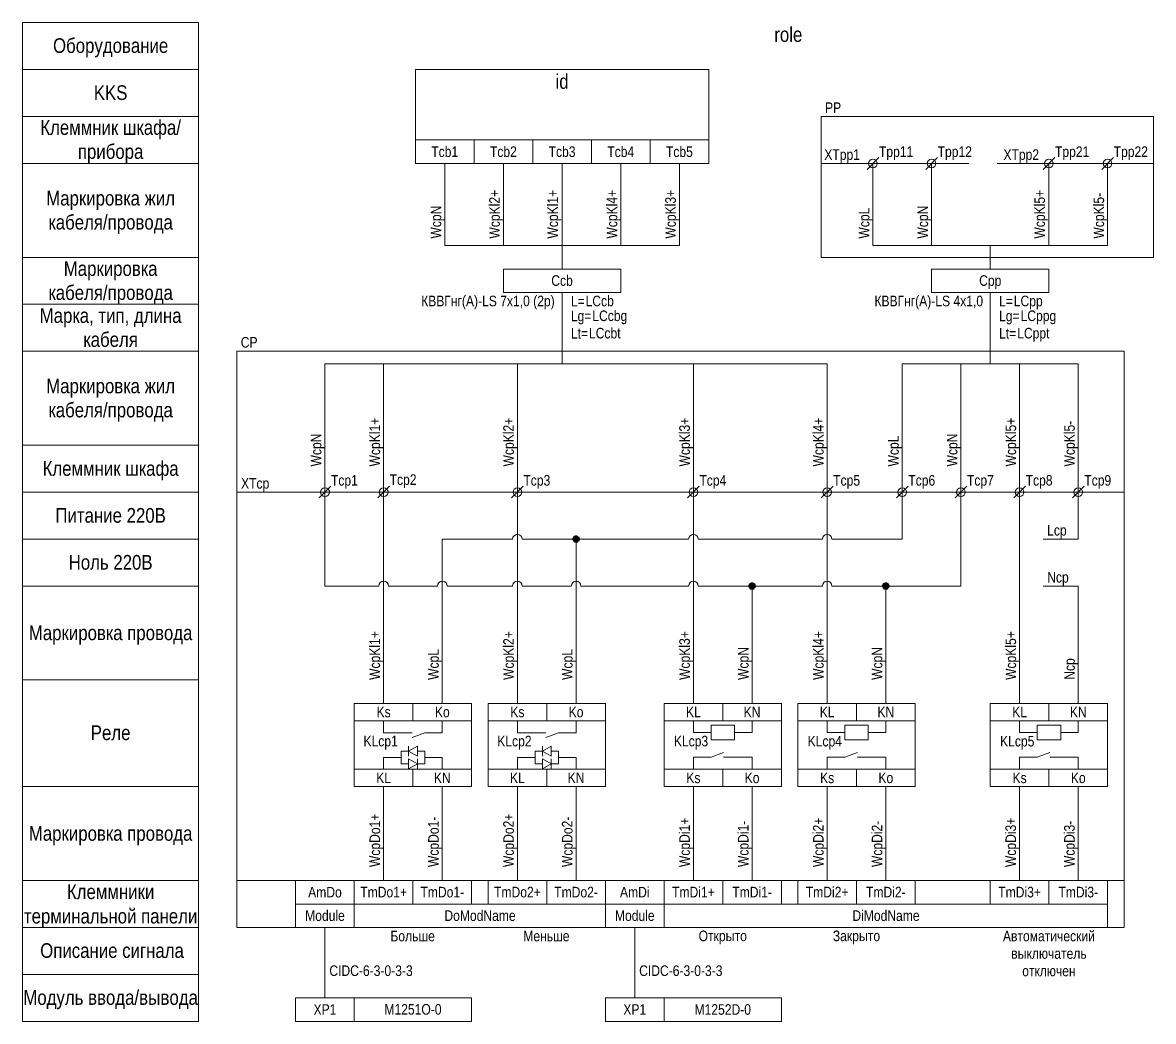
# Model space of a CAD drawing. Header units: millimetres. Extents: x 20 to 213, y -175 to -5.
import ezdxf

# ---------------------------------------------------------------- set-up
doc = ezdxf.new("R2010")
doc.units = ezdxf.units.MM
doc.header["$MEASUREMENT"] = 0
doc.linetypes.add('1_1', pattern=[2000, 1000, -1000])
doc.linetypes.add('4_2_1_2', pattern=[6702.777624, 3527.777672, -1763.888836, 0, -1411.111116])
for name, color, linetype in [('cp_names', 7, 'Continuous'), ('cp_params_di', 7, 'Continuous'), ('cp_params_do', 7, 'Continuous'), ('cp_static_di', 7, 'Continuous'), ('cp_static_do', 7, 'Continuous'), ('id_names', 7, 'Continuous'), ('id_params_di', 7, 'Continuous'), ('id_params_do', 7, 'Continuous'), ('id_static_di', 7, 'Continuous'), ('id_static_do', 7, 'Continuous')]:
    doc.layers.add(name, color=color, linetype=linetype)
doc.styles.add('СГЕНЕРИР_СТИЛЬ_1', font='')
doc.styles.get('СГЕНЕРИР_СТИЛЬ_1').set_extended_font_data('Arial Narrow')

msp = doc.modelspace()

# ---------------------------------------------------------------- hatches: boundary and pattern name
at = {"layer": 'cp_static_di', "linetype": 'Continuous', "lineweight": 0, "true_color": 0x000000}
for points in [[(143.93, -101), (143.96, -101.15), (144.04, -101.28), (144.17, -101.37), (144.33, -101.4), (144.48, -101.37), (144.61, -101.28), (144.69, -101.15), (144.73, -101), (144.69, -100.85), (144.61, -100.72), (144.48, -100.63), (144.33, -100.6), (144.17, -100.63), (144.04, -100.72), (143.96, -100.85)], [(166.72, -101), (166.76, -101.15), (166.84, -101.28), (166.97, -101.37), (167.12, -101.4), (167.28, -101.37), (167.41, -101.28), (167.49, -101.15), (167.52, -101), (167.49, -100.85), (167.41, -100.72), (167.28, -100.63), (167.12, -100.6), (166.97, -100.63), (166.84, -100.72), (166.76, -100.85)]]:
    msp.add_hatch(color=18, dxfattribs=at).paths.add_polyline_path(points)
at = {"layer": 'cp_static_do', "linetype": 'Continuous', "lineweight": 0, "true_color": 0x000000}
msp.add_hatch(color=18, dxfattribs=at).paths.add_polyline_path([(113.93, -93), (113.96, -93.15), (114.04, -93.28), (114.17, -93.37), (114.33, -93.4), (114.48, -93.37), (114.61, -93.28), (114.69, -93.15), (114.73, -93), (114.69, -92.85), (114.61, -92.72), (114.48, -92.63), (114.33, -92.6), (114.17, -92.63), (114.04, -92.72), (113.96, -92.85)])

# ---------------------------------------------------------------- linework, layer by layer
at = {"layer": 'cp_names', "color": 7, "linetype": 'Continuous', "lineweight": 15, "ltscale": 100}
for points in [[(20, -77), (50, -77), (50, -61), (20, -61)], [(20, -85), (50, -85), (50, -77), (20, -77)], [(20, -93), (50, -93), (50, -85), (20, -85)], [(20, -101), (50, -101), (50, -93), (20, -93)], [(20, -117), (50, -117), (50, -101), (20, -101)], [(20, -135.18), (50, -135.18), (50, -117), (20, -117)], [(20, -151.18), (50, -151.18), (50, -135.18), (20, -135.18)], [(20, -159.18), (50, -159.18), (50, -151.18), (20, -151.18)], [(20, -167.18), (50, -167.18), (50, -159.18), (20, -159.18)], [(20, -175.18), (50, -175.18), (50, -167.18), (20, -167.18)]]:
    msp.add_lwpolyline(points, close=True, dxfattribs=at)
at = {"layer": 'cp_static_di', "color": 7, "linetype": '1_1', "lineweight": 15, "ltscale": 100}
for p, q in [((207.72, -61), (56.53, -61)), ((56.53, -61), (56.53, -159.18))]:
    msp.add_line(p, q, dxfattribs=at)
at = {"layer": 'cp_static_di', "color": 7, "linetype": 'Continuous', "lineweight": 15, "ltscale": 100}
for p, q in [((71.53, -63.14), (157.12, -63.14)), ((71.53, -63.14), (71.53, -85)), ((81.53, -63.14), (81.53, -85)), ((104.33, -63.14), (104.33, -85)), ((134.33, -63.14), (134.33, -85)), ((157.12, -63.14), (157.12, -85)), ((169.92, -63.14), (169.92, -85)), ((169.92, -63.14), (199.92, -63.14)), ((179.92, -63.14), (179.92, -85)), ((189.92, -63.14), (189.92, -85)), ((199.92, -63.14), (199.92, -85)), ((70.53, -86), (72.53, -84)), ((80.53, -86), (82.53, -84)), ((103.33, -86), (105.33, -84)), ((133.33, -86), (135.33, -84)), ((156.12, -86), (158.12, -84)), ((168.92, -86), (170.92, -84)), ((178.92, -86), (180.92, -84)), ((188.92, -86), (190.92, -84)), ((71.53, -85), (71.53, -101)), ((134.33, -85), (134.33, -121)), ((157.12, -85), (157.12, -121)), ((169.92, -85), (169.92, -93)), ((179.92, -85), (179.92, -101)), ((189.92, -85), (189.92, -121)), ((199.92, -85), (199.92, -93)), ((193.95, -93), (199.92, -93)), ((80.71, -101), (71.53, -101)), ((90.71, -101), (82.34, -101)), ((103.51, -101), (92.34, -101)), ((113.51, -101), (105.14, -101)), ((133.51, -101), (115.14, -101)), ((156.31, -101), (135.14, -101)), ((144.33, -121), (144.33, -101.4)), ((179.92, -101), (157.94, -101)), ((167.12, -121), (167.12, -101.4)), ((193.95, -101), (199.92, -101)), ((199.92, -121), (199.92, -101)), ((134.33, -135.18), (134.33, -151.18)), ((144.33, -135.18), (144.33, -151.18)), ((157.12, -135.18), (157.12, -151.18)), ((167.12, -135.18), (167.12, -151.18)), ((189.92, -135.18), (189.92, -151.18)), ((199.92, -135.18), (199.92, -151.18)), ((119.33, -151.18), (207.72, -151.18)), ((119.33, -159.18), (207.72, -159.18))]:
    msp.add_line(p, q, dxfattribs=at)
at = {"layer": 'cp_static_di', "color": 7, "linetype": '4_2_1_2', "lineweight": 15, "ltscale": 100}
msp.add_line((56.53, -85), (207.72, -85), dxfattribs=at)
at = {"layer": 'cp_static_di', "color": 7, "linetype": 'Continuous', "lineweight": 15, "ltscale": 100}
for points in [[(129.33, -135.18), (149.33, -135.18), (149.33, -121), (129.33, -121)], [(129.33, -123.96), (139.33, -123.96), (139.33, -121), (129.33, -121)], [(139.33, -123.96), (149.33, -123.96), (149.33, -121), (139.33, -121)], [(152.12, -135.18), (172.12, -135.18), (172.12, -121), (152.12, -121)], [(152.12, -123.96), (162.12, -123.96), (162.12, -121), (152.12, -121)], [(162.12, -123.96), (172.12, -123.96), (172.12, -121), (162.12, -121)], [(184.92, -135.18), (204.92, -135.18), (204.92, -121), (184.92, -121)], [(184.92, -123.96), (194.92, -123.96), (194.92, -121), (184.92, -121)], [(194.92, -123.96), (204.92, -123.96), (204.92, -121), (194.92, -121)], [(141.33, -124.72), (141.33, -127.21), (137.33, -127.21), (137.33, -124.72)], [(164.13, -124.72), (164.13, -127.21), (160.13, -127.21), (160.13, -124.72)], [(196.93, -124.72), (196.93, -127.21), (192.93, -127.21), (192.93, -124.72)], [(129.33, -135.18), (139.33, -135.18), (139.33, -132.21), (129.33, -132.21)], [(139.33, -135.18), (149.33, -135.18), (149.33, -132.21), (139.33, -132.21)], [(152.12, -135.18), (162.12, -135.18), (162.12, -132.21), (152.12, -132.21)], [(162.12, -135.18), (172.12, -135.18), (172.12, -132.21), (162.12, -132.21)], [(184.92, -135.18), (194.92, -135.18), (194.92, -132.21), (184.92, -132.21)], [(194.92, -135.18), (204.92, -135.18), (204.92, -132.21), (194.92, -132.21)], [(129.33, -151.18), (139.33, -151.18), (139.33, -155.18), (129.33, -155.18)], [(139.33, -151.18), (149.33, -151.18), (149.33, -155.18), (139.33, -155.18)], [(152.12, -151.18), (162.12, -151.18), (162.12, -155.18), (152.12, -155.18)], [(162.12, -151.18), (172.12, -151.18), (172.12, -155.18), (162.12, -155.18)], [(184.92, -151.18), (194.92, -151.18), (194.92, -155.18), (184.92, -155.18)], [(194.92, -151.18), (204.92, -151.18), (204.92, -155.18), (194.92, -155.18)], [(129.33, -155.18), (204.92, -155.18), (204.92, -159.18), (129.33, -159.18)]]:
    msp.add_lwpolyline(points, close=True, dxfattribs=at)
for points in [[(134.33, -123.96), (134.33, -125.96), (137.33, -125.96)], [(144.33, -123.96), (144.33, -125.96), (141.33, -125.96)], [(157.13, -123.96), (157.13, -125.96), (160.13, -125.96)], [(167.12, -123.96), (167.12, -125.96), (164.13, -125.96)], [(189.93, -123.96), (189.93, -125.96), (192.93, -125.96)], [(199.92, -123.96), (199.92, -125.96), (196.93, -125.96)], [(134.33, -132.21), (134.33, -130.18), (137.33, -130.18)], [(137.33, -130.18), (139.47, -129.35)], [(141.33, -130.18), (139.47, -130.18)], [(144.33, -132.21), (144.33, -130.18), (141.33, -130.18)], [(157.13, -132.21), (157.13, -130.18), (160.13, -130.18)], [(160.13, -130.18), (162.27, -129.35)], [(164.13, -130.18), (162.27, -130.18)], [(167.12, -132.21), (167.12, -130.18), (164.13, -130.18)], [(189.93, -132.21), (189.93, -130.18), (192.93, -130.18)], [(192.93, -130.18), (195.06, -129.35)], [(196.93, -130.18), (195.07, -130.18)], [(199.92, -132.21), (199.92, -130.18), (196.93, -130.18)]]:
    msp.add_lwpolyline(points, dxfattribs=at)
for centre in [(71.53, -85), (81.53, -85), (104.33, -85), (134.33, -85), (157.12, -85), (169.92, -85), (179.92, -85), (189.92, -85)]:
    msp.add_circle(centre, 0.75, dxfattribs=at)
at = {"layer": 'cp_static_di', "color": 7, "linetype": 'Continuous', "lineweight": 70, "ltscale": 100}
for centre in [(144.33, -101), (167.12, -101)]:
    msp.add_circle(centre, 0.4, dxfattribs=at)
at = {"layer": 'cp_static_di', "color": 7, "linetype": 'Continuous', "lineweight": 15, "ltscale": 100}
for centre in [(81.53, -101), (91.53, -101), (104.33, -101), (114.33, -101), (134.33, -101), (157.12, -101)]:
    msp.add_arc(centre, 0.815, 0, 180, dxfattribs=at)
at = {"layer": 'cp_static_do', "color": 7, "linetype": '1_1', "lineweight": 15, "ltscale": 100}
msp.add_line((207.72, -61), (207.72, -159.18), dxfattribs=at)
at = {"layer": 'cp_static_do', "color": 7, "linetype": 'Continuous', "lineweight": 15, "ltscale": 100}
for p, q in [((198.92, -86), (200.92, -84)), ((81.53, -85), (81.53, -121)), ((104.33, -85), (104.33, -121)), ((91.53, -121), (91.53, -93)), ((103.51, -93), (91.53, -93)), ((133.51, -93), (105.14, -93)), ((114.33, -93.4), (114.33, -121)), ((156.31, -93), (135.14, -93)), ((169.92, -93), (157.94, -93)), ((85.78, -130), (85.78, -128.31)), ((108.58, -130), (108.58, -128.31)), ((87.28, -130.43), (87.28, -132.12)), ((110.08, -130.43), (110.08, -132.12)), ((81.53, -135.18), (81.53, -151.18)), ((91.53, -135.18), (91.53, -151.18)), ((104.33, -135.18), (104.33, -151.18)), ((114.33, -135.18), (114.33, -151.18)), ((56.53, -151.18), (119.33, -151.18)), ((66.53, -159.18), (66.53, -151.18)), ((56.53, -159.18), (119.33, -159.18)), ((71.53, -159.18), (71.53, -171.18)), ((124.33, -159.18), (124.33, -171.18))]:
    msp.add_line(p, q, dxfattribs=at)
for points in [[(76.53, -135.18), (96.53, -135.18), (96.53, -121), (76.53, -121)], [(76.53, -123.96), (86.53, -123.96), (86.53, -121), (76.53, -121)], [(86.53, -123.96), (96.53, -123.96), (96.53, -121), (86.53, -121)], [(99.33, -135.18), (119.33, -135.18), (119.33, -121), (99.33, -121)], [(99.33, -123.96), (109.33, -123.96), (109.33, -121), (99.33, -121)], [(109.33, -123.96), (119.33, -123.96), (119.33, -121), (109.33, -121)], [(87.28, -128.31), (85.78, -129.15), (87.28, -130)], [(110.08, -128.31), (108.58, -129.15), (110.08, -130)], [(85.78, -132.12), (87.28, -131.28), (85.78, -130.43)], [(108.58, -132.12), (110.08, -131.28), (108.58, -130.43)], [(76.53, -135.18), (86.53, -135.18), (86.53, -132.21), (76.53, -132.21)], [(86.53, -135.18), (96.53, -135.18), (96.53, -132.21), (86.53, -132.21)], [(99.33, -135.18), (109.33, -135.18), (109.33, -132.21), (99.33, -132.21)], [(109.33, -135.18), (119.33, -135.18), (119.33, -132.21), (109.33, -132.21)], [(76.53, -151.18), (86.53, -151.18), (86.53, -155.18), (76.53, -155.18)], [(86.53, -151.18), (96.53, -151.18), (96.53, -155.18), (86.53, -155.18)], [(99.33, -151.18), (109.33, -151.18), (109.33, -155.18), (99.33, -155.18)], [(109.33, -151.18), (119.33, -151.18), (119.33, -155.18), (109.33, -155.18)], [(76.53, -159.18), (66.53, -159.18), (66.53, -155.18), (76.53, -155.18)], [(76.53, -155.18), (119.33, -155.18), (119.33, -159.18), (76.53, -159.18)], [(129.33, -159.18), (119.33, -159.18), (119.33, -155.18), (129.33, -155.18)], [(76.53, -175.18), (66.53, -175.18), (66.53, -171.18), (76.53, -171.18)], [(76.53, -171.18), (96.53, -171.18), (96.53, -175.18), (76.53, -175.18)], [(129.33, -175.18), (119.33, -175.18), (119.33, -171.18), (129.33, -171.18)], [(129.33, -171.18), (149.33, -171.18), (149.33, -175.18), (129.33, -175.18)]]:
    msp.add_lwpolyline(points, close=True, dxfattribs=at)
for points in [[(81.53, -123.96), (81.53, -126), (84.53, -126)], [(91.53, -123.96), (91.53, -126), (88.53, -126)], [(104.33, -123.96), (104.33, -126), (107.33, -126)], [(114.33, -123.96), (114.33, -126), (111.33, -126)], [(84.53, -126), (86.39, -126)], [(88.53, -126), (86.39, -126.83)], [(107.33, -126), (109.19, -126)], [(111.33, -126), (109.19, -126.83)], [(81.53, -132.21), (81.53, -130.21), (84.53, -130.21)], [(85.78, -131.28), (84.53, -131.28), (84.53, -129.15), (85.78, -129.15)], [(87.28, -129.15), (88.53, -129.15), (88.53, -131.28), (87.28, -131.28)], [(91.53, -132.21), (91.53, -130.21), (88.53, -130.21)], [(104.33, -132.21), (104.33, -130.21), (107.33, -130.21)], [(108.58, -131.28), (107.33, -131.28), (107.33, -129.15), (108.58, -129.15)], [(110.08, -129.15), (111.33, -129.15), (111.33, -131.28), (110.08, -131.28)], [(114.33, -132.21), (114.33, -130.21), (111.33, -130.21)]]:
    msp.add_lwpolyline(points, dxfattribs=at)
msp.add_circle((199.92, -85), 0.75, dxfattribs=at)
at = {"layer": 'cp_static_do', "color": 7, "linetype": 'Continuous', "lineweight": 70, "ltscale": 100}
msp.add_circle((114.33, -93), 0.4, dxfattribs=at)
at = {"layer": 'cp_static_do', "color": 7, "linetype": 'Continuous', "lineweight": 15, "ltscale": 100}
for centre in [(104.33, -93), (134.33, -93), (157.12, -93)]:
    msp.add_arc(centre, 0.815, 0, 180, dxfattribs=at)
at = {"layer": 'id_names', "color": 7, "linetype": 'Continuous', "lineweight": 15, "ltscale": 100}
for points in [[(20, -13), (50, -13), (50, -5), (20, -5)], [(20, -21), (50, -21), (50, -13), (20, -13)], [(20, -29), (50, -29), (50, -21), (20, -21)], [(20, -45), (50, -45), (50, -29), (20, -29)], [(20, -53), (50, -53), (50, -45), (20, -45)], [(20, -61), (50, -61), (50, -53), (20, -53)]]:
    msp.add_lwpolyline(points, close=True, dxfattribs=at)
at = {"layer": 'id_static_di', "color": 7, "linetype": 'Continuous', "lineweight": 15, "ltscale": 100}
for p, q in [((111.94, -63.14), (111.94, -51)), ((184.92, -63.14), (184.92, -51))]:
    msp.add_line(p, q, dxfattribs=at)
at = {"layer": 'id_static_do', "color": 7, "linetype": '1_1', "lineweight": 15, "ltscale": 100}
for p, q in [((212.72, -21), (156.11, -21)), ((156.11, -45), (156.11, -21)), ((212.72, -45), (212.72, -21)), ((212.72, -45), (156.11, -45))]:
    msp.add_line(p, q, dxfattribs=at)
at = {"layer": 'id_static_do', "color": 7, "linetype": 'Continuous', "lineweight": 15, "ltscale": 100}
for p, q in [((163.92, -30), (165.92, -28)), ((173.92, -30), (175.92, -28)), ((193.92, -30), (195.92, -28)), ((203.92, -30), (205.92, -28)), ((91.94, -43), (91.94, -29)), ((101.94, -43), (101.94, -29)), ((111.94, -43), (111.94, -29)), ((121.94, -43), (121.94, -29)), ((131.94, -43), (131.94, -29)), ((164.92, -43), (164.92, -29)), ((174.92, -43), (174.92, -29)), ((194.92, -43), (194.92, -29)), ((204.92, -43), (204.92, -29)), ((91.94, -43), (131.94, -43)), ((111.94, -47), (111.94, -43)), ((164.92, -43), (204.92, -43)), ((184.92, -47), (184.92, -43))]:
    msp.add_line(p, q, dxfattribs=at)
at = {"layer": 'id_static_do', "color": 7, "linetype": '4_2_1_2', "lineweight": 15, "ltscale": 100}
for p, q in [((156.11, -29), (181.27, -29)), ((186.12, -29), (212.72, -29))]:
    msp.add_line(p, q, dxfattribs=at)
at = {"layer": 'id_static_do', "color": 7, "linetype": 'Continuous', "lineweight": 15, "ltscale": 100}
for points in [[(86.94, -25), (136.94, -25), (136.94, -13), (86.94, -13)], [(86.94, -29), (96.94, -29), (96.94, -25), (86.94, -25)], [(96.94, -29), (106.94, -29), (106.94, -25), (96.94, -25)], [(106.94, -29), (116.94, -29), (116.94, -25), (106.94, -25)], [(116.94, -29), (126.94, -29), (126.94, -25), (116.94, -25)], [(126.94, -29), (136.94, -29), (136.94, -25), (126.94, -25)], [(101.94, -51), (121.94, -51), (121.94, -47), (101.94, -47)], [(174.92, -51), (194.92, -51), (194.92, -47), (174.92, -47)]]:
    msp.add_lwpolyline(points, close=True, dxfattribs=at)
for centre in [(164.92, -29), (174.92, -29), (194.92, -29), (204.92, -29)]:
    msp.add_circle(centre, 0.75, dxfattribs=at)

# ---------------------------------------------------------------- texts
at = {"layer": 'cp_names', "color": 7, "linetype": 'Continuous', "lineweight": 15, "insert": (35, -65.66), "char_height": 2.5, "attachment_point": 2, "line_spacing_factor": 0.982786, "style": 'СГЕНЕРИР_СТИЛЬ_1'}
msp.add_mtext('\\A1;{\\pqc;\\fArial Narrow|b0|i0|c204|p34;Маркировка жил\\P\\pqc;\\fArial Narrow|b0|i0|c204|p34;кабеля/провода}', dxfattribs=at)
at = {"layer": 'cp_names', "color": 7, "linetype": 'Continuous', "lineweight": 15, "char_height": 2.5, "attachment_point": 2, "style": 'СГЕНЕРИР_СТИЛЬ_1'}
for s, insert in [('\\A1;{\\pqc;\\fArial Narrow|b0|i0|c204|p34;Клеммник\\fArial Narrow|b0|i0|c204|p34; шкафа}', (35, -79.72)), ('\\A1;{\\pqc;\\fArial Narrow|b0|i0|c204|p34;Питание \\fArial Narrow|b0|i0|c204|p34;220В}', (35, -87.71)), ('\\A1;{\\pqc;\\fArial Narrow|b0|i0|c204|p34;Ноль\\fArial Narrow|b0|i0|c204|p34; 220В}', (35, -95.71)), ('\\A1;{\\pqc;\\fArial Narrow|b0|i0|c204|p34;Маркировка \\fArial Narrow|b0|i0|c204|p34;провода}', (35, -107.72)), ('\\A1;{\\pqc;\\fArial Narrow|b0|i0|c204|p34;Реле}', (35, -124.75)), ('\\A1;{\\pqc;\\fArial Narrow|b0|i0|c204|p34;Маркировка \\fArial Narrow|b0|i0|c204|p34;провода}', (35, -141.9)), ('\\A1;{\\pqc;\\fArial Narrow|b0|i0|c204|p34;Описание сигнала}', (35.24, -161.86)), ('\\A1;{\\pqc;\\fArial Narrow|b0|i0|c204|p34;Модуль ввода/вывода}', (35, -169.86))]:
    msp.add_mtext(s, dxfattribs=dict(at, insert=insert))
at = {"layer": 'cp_names', "color": 7, "linetype": 'Continuous', "lineweight": 15, "insert": (35, -151.84), "char_height": 2.5, "width": 30, "attachment_point": 2, "line_spacing_factor": 0.996518, "style": 'СГЕНЕРИР_СТИЛЬ_1'}
msp.add_mtext('\\A1;{\\pqc;\\fArial Narrow|b0|i0|c204|p34;Клеммник\\fArial Narrow|b0|i0|c204|p34;и терминальной панели}', dxfattribs=at)
at = {"layer": 'cp_params_di', "color": 7, "linetype": 'Continuous', "lineweight": 15, "insert": (57.18, -58.57), "char_height": 1.8, "width": 50, "attachment_point": 1, "style": 'СГЕНЕРИР_СТИЛЬ_1'}
msp.add_mtext('\\A1;{\\pql;\\fArial Narrow|b0|i0|c204|p34;CP}', dxfattribs=at)
at = {"layer": 'cp_params_di', "color": 7, "linetype": 'Continuous', "lineweight": 15, "char_height": 1.8, "rotation": 90, "style": 'СГЕНЕРИР_СТИЛЬ_1'}
for s, insert, attachment_point in [('\\A1;{\\pql;\\fArial Narrow|b0|i0|c204|p34;WcpKl\\fArial Narrow|b0|i0|c204|p34;1\\fArial Narrow|b0|i0|c204|p34;+}', (79.12, -80.63), 1), ('\\A1;{\\pql;\\fArial Narrow|b0|i0|c204|p34;WcpKl\\fArial Narrow|b0|i0|c204|p34;2\\fArial Narrow|b0|i0|c204|p34;+}', (101.92, -80.63), 1), ('\\A1;{\\pql;\\fArial Narrow|b0|i0|c204|p34;WcpKl\\fArial Narrow|b0|i0|c204|p34;3\\fArial Narrow|b0|i0|c204|p34;+}', (131.92, -80.63), 1), ('\\A1;{\\pql;\\fArial Narrow|b0|i0|c204|p34;WcpKl\\fArial Narrow|b0|i0|c204|p34;4\\fArial Narrow|b0|i0|c204|p34;+}', (154.72, -80.63), 1), ('\\A1;{\\pql;\\fArial Narrow|b0|i0|c204|p34;WcpKl5\\fArial Narrow|b0|i0|c204|p34;+}', (187.52, -80.63), 1), ('\\A1;{\\pql;\\fArial Narrow|b0|i0|c204|p34;WcpKl5\\fArial Narrow|b0|i0|c204|p34;-}', (197.52, -80.63), 1), ('\\A1;{\\pql;\\fArial Narrow|b0|i0|c204|p34;Wcp\\fArial Narrow|b0|i0|c204|p34;N}', (69.12, -80.63), 1), ('\\A1;{\\pql;\\fArial Narrow|b0|i0|c204|p34;Wcp\\fArial Narrow|b0|i0|c204|p34;L}', (167.52, -80.63), 1), ('\\A1;{\\pql;\\fArial Narrow|b0|i0|c204|p34;Wcp\\fArial Narrow|b0|i0|c204|p34;N}', (177.52, -80.63), 1), ('\\A1;{\\pql;\\fArial Narrow|b0|i0|c204|p34;WcpKl\\fArial Narrow|b0|i0|c204|p34;3\\fArial Narrow|b0|i0|c204|p34;+}', (131.92, -117), 1), ('\\A1;{\\pql;\\fArial Narrow|b0|i0|c204|p34;WcpKl\\fArial Narrow|b0|i0|c204|p34;4\\fArial Narrow|b0|i0|c204|p34;+}', (154.72, -117), 1), ('\\A1;{\\pql;\\fArial Narrow|b0|i0|c204|p34;WcpKl\\fArial Narrow|b0|i0|c204|p34;5\\fArial Narrow|b0|i0|c204|p34;+}', (187.52, -117), 1), ('\\A1;{\\pql;\\fArial Narrow|b0|i0|c204|p34;Wcp\\fArial Narrow|b0|i0|c204|p34;N}', (141.92, -117), 1), ('\\A1;{\\pql;\\fArial Narrow|b0|i0|c204|p34;Wcp\\fArial Narrow|b0|i0|c204|p34;N}', (164.72, -117), 1), ('\\A1;{\\pql;\\fArial Narrow|b0|i0|c204|p34;Wcp\\fArial Narrow|b0|i0|c204|p34;L}', (89.12, -117), 1), ('\\A1;{\\pql;\\fArial Narrow|b0|i0|c204|p34;Wcp\\fArial Narrow|b0|i0|c204|p34;L}', (111.92, -117), 1), ('\\A1;{\\pqc;\\fArial Narrow|b0|i0|c204|p34;N\\fArial Narrow|b0|i0|c204|p34;cp}', (197.52, -115.14), 2), ('\\A1;{\\pql;\\fArial Narrow|b0|i0|c204|p34;WcpDi1\\fArial Narrow|b0|i0|c204|p34;+}', (131.92, -148.89), 1), ('\\A1;{\\pql;\\fArial Narrow|b0|i0|c204|p34;WcpDi\\fArial Narrow|b0|i0|c204|p34;2\\fArial Narrow|b0|i0|c204|p34;+}', (154.72, -148.89), 1), ('\\A1;{\\pql;\\fArial Narrow|b0|i0|c204|p34;WcpDi\\fArial Narrow|b0|i0|c204|p34;3\\fArial Narrow|b0|i0|c204|p34;+}', (187.51, -148.89), 1), ('\\A1;{\\pql;\\fArial Narrow|b0|i0|c204|p34;WcpDi1\\fArial Narrow|b0|i0|c204|p34;-}', (141.92, -148.89), 1), ('\\A1;{\\pql;\\fArial Narrow|b0|i0|c204|p34;WcpDi\\fArial Narrow|b0|i0|c204|p34;2\\fArial Narrow|b0|i0|c204|p34;-}', (164.72, -148.89), 1), ('\\A1;{\\pql;\\fArial Narrow|b0|i0|c204|p34;WcpDi\\fArial Narrow|b0|i0|c204|p34;3\\fArial Narrow|b0|i0|c204|p34;-}', (197.51, -148.89), 1)]:
    msp.add_mtext(s, dxfattribs=dict(at, insert=insert, attachment_point=attachment_point))
at = {"layer": 'cp_params_di', "color": 7, "linetype": 'Continuous', "lineweight": 15, "char_height": 1.8, "style": 'СГЕНЕРИР_СТИЛЬ_1'}
for s, insert, attachment_point in [('\\A1;{\\pqr;\\fArial Narrow|b0|i0|c204|p34;XTcp}', (62.04, -82.6), 3), ('\\A1;{\\pql;\\fArial Narrow|b0|i0|c204|p34;Tcp1}', (72.55, -82.09), 1), ('\\A1;{\\pql;\\fArial Narrow|b0|i0|c204|p34;Tcp2}', (82.55, -81.97), 1), ('\\A1;{\\pql;\\fArial Narrow|b0|i0|c204|p34;Tcp3}', (105.35, -82.09), 1), ('\\A1;{\\pql;\\fArial Narrow|b0|i0|c204|p34;Tcp4}', (135.35, -82.09), 1), ('\\A1;{\\pql;\\fArial Narrow|b0|i0|c204|p34;Tcp5}', (158.15, -82.09), 1), ('\\A1;{\\pql;\\fArial Narrow|b0|i0|c204|p34;Tcp6}', (170.95, -82.09), 1), ('\\A1;{\\pql;\\fArial Narrow|b0|i0|c204|p34;Tcp7}', (180.95, -82.09), 1), ('\\A1;{\\pql;\\fArial Narrow|b0|i0|c204|p34;Tcp8}', (190.95, -82.09), 1), ('\\A1;{\\pqc;\\fArial Narrow|b0|i0|c204|p34;L\\fArial Narrow|b0|i0|c204|p34;cp}', (196.28, -90.6), 2), ('\\A1;{\\pqc;\\fArial Narrow|b0|i0|c204|p34;N\\fArial Narrow|b0|i0|c204|p34;cp}', (196.46, -98.6), 2), ('\\A1;{\\pqc;\\fArial Narrow|b0|i0|c204|p34;K\\fArial Narrow|b0|i0|c204|p34;L}', (134.33, -121.56), 2), ('\\A1;{\\pqc;\\fArial Narrow|b0|i0|c204|p34;K\\fArial Narrow|b0|i0|c204|p34;N}', (144.33, -121.56), 2), ('\\A1;{\\pqc;\\fArial Narrow|b0|i0|c204|p34;K\\fArial Narrow|b0|i0|c204|p34;L}', (157.12, -121.56), 2), ('\\A1;{\\pqc;\\fArial Narrow|b0|i0|c204|p34;K\\fArial Narrow|b0|i0|c204|p34;N}', (167.12, -121.56), 2), ('\\A1;{\\pqc;\\fArial Narrow|b0|i0|c204|p34;K\\fArial Narrow|b0|i0|c204|p34;L}', (189.92, -121.56), 2), ('\\A1;{\\pqc;\\fArial Narrow|b0|i0|c204|p34;K\\fArial Narrow|b0|i0|c204|p34;N}', (199.92, -121.56), 2), ('\\A1;{\\pqc;\\fArial Narrow|b0|i0|c204|p34;KLcp\\fArial Narrow|b0|i0|c204|p34;3}', (133.92, -126.52), 2), ('\\A1;{\\pqc;\\fArial Narrow|b0|i0|c204|p34;KLcp\\fArial Narrow|b0|i0|c204|p34;4}', (156.72, -126.53), 2), ('\\A1;{\\pqc;\\fArial Narrow|b0|i0|c204|p34;KLcp\\fArial Narrow|b0|i0|c204|p34;5}', (189.52, -126.53), 2), ('\\A1;{\\pqc;\\fArial Narrow|b0|i0|c204|p34;Ks}', (134.33, -132.78), 2), ('\\A1;{\\pqc;\\fArial Narrow|b0|i0|c204|p34;Ko}', (144.33, -132.78), 2), ('\\A1;{\\pqc;\\fArial Narrow|b0|i0|c204|p34;Ks}', (157.12, -132.78), 2), ('\\A1;{\\pqc;\\fArial Narrow|b0|i0|c204|p34;Ko}', (167.12, -132.78), 2), ('\\A1;{\\pqc;\\fArial Narrow|b0|i0|c204|p34;Ks}', (189.92, -132.78), 2), ('\\A1;{\\pqc;\\fArial Narrow|b0|i0|c204|p34;Ko}', (199.92, -132.78), 2), ('\\A1;{\\pqc;\\fArial Narrow|b0|i0|c204|p34;Am\\fArial Narrow|b0|i0|c204|p34;Di}', (124.33, -152.26), 2), ('\\A1;{\\pqc;\\fArial Narrow|b0|i0|c204|p34;TmDi1\\fArial Narrow|b0|i0|c204|p34;+}', (134.33, -152.25), 2), ('\\A1;{\\pqc;\\fArial Narrow|b0|i0|c204|p34;TmDi1\\fArial Narrow|b0|i0|c204|p34;-}', (144.33, -152.25), 2), ('\\A1;{\\pqc;\\fArial Narrow|b0|i0|c204|p34;TmDi2\\fArial Narrow|b0|i0|c204|p34;+}', (157.12, -152.25), 2), ('\\A1;{\\pqc;\\fArial Narrow|b0|i0|c204|p34;TmDi2\\fArial Narrow|b0|i0|c204|p34;-}', (167.12, -152.25), 2), ('\\A1;{\\pqc;\\fArial Narrow|b0|i0|c204|p34;TmDi\\fArial Narrow|b0|i0|c204|p34;3\\fArial Narrow|b0|i0|c204|p34;+}', (189.92, -152.25), 2), ('\\A1;{\\pqc;\\fArial Narrow|b0|i0|c204|p34;TmDi\\fArial Narrow|b0|i0|c204|p34;3\\fArial Narrow|b0|i0|c204|p34;-}', (199.92, -152.25), 2), ('\\A1;{\\pqc;\\fArial Narrow|b0|i0|c204|p34;DiModName}', (167.15, -156.26), 2)]:
    msp.add_mtext(s, dxfattribs=dict(at, insert=insert, attachment_point=attachment_point))
at = {"layer": 'cp_params_do', "color": 7, "linetype": 'Continuous', "lineweight": 15, "char_height": 1.8, "style": 'СГЕНЕРИР_СТИЛЬ_1'}
for s, insert, attachment_point in [('\\A1;{\\pql;\\fArial Narrow|b0|i0|c204|p34;Tcp\\fArial Narrow|b0|i0|c204|p34;9}', (200.95, -82.09), 1), ('\\A1;{\\pqc;\\fArial Narrow|b0|i0|c204|p34;Ks}', (81.53, -121.56), 2), ('\\A1;{\\pqc;\\fArial Narrow|b0|i0|c204|p34;K\\fArial Narrow|b0|i0|c204|p34;o}', (91.53, -121.56), 2), ('\\A1;{\\pqc;\\fArial Narrow|b0|i0|c204|p34;Ks}', (104.33, -121.56), 2), ('\\A1;{\\pqc;\\fArial Narrow|b0|i0|c204|p34;Ko}', (114.33, -121.56), 2), ('\\A1;{\\pqc;\\fArial Narrow|b0|i0|c204|p34;KLcp\\fArial Narrow|b0|i0|c204|p34;1}', (81.02, -126.52), 2), ('\\A1;{\\pqc;\\fArial Narrow|b0|i0|c204|p34;KLcp\\fArial Narrow|b0|i0|c204|p34;2}', (103.82, -126.52), 2), ('\\A1;{\\pqc;\\fArial Narrow|b0|i0|c204|p34;KL}', (81.53, -132.78), 2), ('\\A1;{\\pqc;\\fArial Narrow|b0|i0|c204|p34;KN}', (91.53, -132.78), 2), ('\\A1;{\\pqc;\\fArial Narrow|b0|i0|c204|p34;KL}', (104.33, -132.78), 2), ('\\A1;{\\pqc;\\fArial Narrow|b0|i0|c204|p34;KN}', (114.33, -132.78), 2), ('\\A1;{\\pqc;\\fArial Narrow|b0|i0|c204|p34;TmD\\fArial Narrow|b0|i0|c204|p34;o\\fArial Narrow|b0|i0|c204|p34;2+}', (104.33, -152.25), 2), ('\\A1;{\\pqc;\\fArial Narrow|b0|i0|c204|p34;TmD\\fArial Narrow|b0|i0|c204|p34;o\\fArial Narrow|b0|i0|c204|p34;2-}', (114.33, -152.25), 2), ('\\A1;{\\pqc;\\fArial Narrow|b0|i0|c204|p34;Am\\fArial Narrow|b0|i0|c204|p34;Do}', (71.53, -152.26), 2), ('\\A1;{\\pqc;\\fArial Narrow|b0|i0|c204|p34;TmD\\fArial Narrow|b0|i0|c204|p34;o\\fArial Narrow|b0|i0|c204|p34;1+}', (81.53, -152.25), 2), ('\\A1;{\\pqc;\\fArial Narrow|b0|i0|c204|p34;TmD\\fArial Narrow|b0|i0|c204|p34;o\\fArial Narrow|b0|i0|c204|p34;1-}', (91.53, -152.25), 2), ('\\A1;{\\pqc;\\fArial Narrow|b0|i0|c204|p34;D\\fArial Narrow|b0|i0|c204|p34;o\\fArial Narrow|b0|i0|c204|p34;ModName}', (97.96, -156.26), 2)]:
    msp.add_mtext(s, dxfattribs=dict(at, insert=insert, attachment_point=attachment_point))
at = {"layer": 'cp_params_do', "color": 7, "linetype": 'Continuous', "lineweight": 15, "char_height": 1.8, "attachment_point": 1, "rotation": 90, "style": 'СГЕНЕРИР_СТИЛЬ_1'}
for s, insert in [('\\A1;{\\pql;\\fArial Narrow|b0|i0|c204|p34;WcpKl\\fArial Narrow|b0|i0|c204|p34;1\\fArial Narrow|b0|i0|c204|p34;+}', (79.12, -117)), ('\\A1;{\\pql;\\fArial Narrow|b0|i0|c204|p34;WcpKl\\fArial Narrow|b0|i0|c204|p34;2\\fArial Narrow|b0|i0|c204|p34;+}', (101.92, -117)), ('\\A1;{\\pql;\\fArial Narrow|b0|i0|c204|p34;WcpDo1\\fArial Narrow|b0|i0|c204|p34;+}', (79.12, -148.89)), ('\\A1;{\\pql;\\fArial Narrow|b0|i0|c204|p34;WcpDo1\\fArial Narrow|b0|i0|c204|p34;-}', (89.12, -148.89)), ('\\A1;{\\pql;\\fArial Narrow|b0|i0|c204|p34;WcpDo\\fArial Narrow|b0|i0|c204|p34;2\\fArial Narrow|b0|i0|c204|p34;+}', (101.92, -148.89)), ('\\A1;{\\pql;\\fArial Narrow|b0|i0|c204|p34;WcpDo\\fArial Narrow|b0|i0|c204|p34;2\\fArial Narrow|b0|i0|c204|p34;-}', (111.92, -148.89))]:
    msp.add_mtext(s, dxfattribs=dict(at, insert=insert))
at = {"layer": 'cp_static_di', "color": 7, "linetype": 'Continuous', "lineweight": 15, "char_height": 1.8, "attachment_point": 2, "style": 'СГЕНЕРИР_СТИЛЬ_1'}
for s, insert in [('\\A1;{\\pqc;\\fArial Narrow|b0|i0|c204|p34;Открыто}', (139.33, -159.71)), ('\\A1;{\\pqc;\\fArial Narrow|b0|i0|c204|p34;Закрыто}', (162.12, -159.71))]:
    msp.add_mtext(s, dxfattribs=dict(at, insert=insert))
at = {"layer": 'cp_static_di', "color": 7, "linetype": 'Continuous', "lineweight": 15, "insert": (194.92, -159.74), "char_height": 1.8, "width": 20, "attachment_point": 2, "line_spacing_factor": 0.991432, "style": 'СГЕНЕРИР_СТИЛЬ_1'}
msp.add_mtext('\\A1;{\\pqc;\\fArial Narrow|b0|i0|c204|p34;Автоматический выключатель отключен}', dxfattribs=at)
at = {"layer": 'cp_static_do', "color": 7, "linetype": 'Continuous', "lineweight": 15, "char_height": 1.8, "attachment_point": 2, "style": 'СГЕНЕРИР_СТИЛЬ_1'}
for s, insert in [('\\A1;{\\pqc;\\fArial Narrow|b0|i0|c204|p34;Module}', (71.53, -156.26)), ('\\A1;{\\pqc;\\fArial Narrow|b0|i0|c204|p34;Module}', (124.33, -156.26)), ('\\A1;{\\pqc;\\fArial Narrow|b0|i0|c204|p34;Больше}', (86.47, -159.74)), ('\\A1;{\\pqc;\\fArial Narrow|b0|i0|c204|p34;Меньше}', (109.27, -159.74)), ('\\A1;{\\pqc;\\fArial Narrow|b0|i0|c204|p34;XP1}', (71.53, -172.25)), ('\\A1;{\\pqc;\\fArial Narrow|b0|i0|c204|p34;M1251O-0}', (86.53, -172.23)), ('\\A1;{\\pqc;\\fArial Narrow|b0|i0|c204|p34;XP1}', (124.33, -172.25)), ('\\A1;{\\pqc;\\fArial Narrow|b0|i0|c204|p34;M125\\fArial Narrow|b0|i0|c204|p34;2D\\fArial Narrow|b0|i0|c204|p34;-0}', (139.33, -172.25))]:
    msp.add_mtext(s, dxfattribs=dict(at, insert=insert))
at = {"layer": 'id_names', "color": 7, "linetype": 'Continuous', "lineweight": 15, "char_height": 2.5, "attachment_point": 2, "style": 'СГЕНЕРИР_СТИЛЬ_1'}
for s, insert in [('\\A1;{\\pqc;\\fArial Narrow|b0|i0|c204|p34;Оборудование}', (35, -7.66)), ('\\A1;{\\pqc;\\fArial Narrow|b0|i0|c204|p34;KKS}', (35, -15.68))]:
    msp.add_mtext(s, dxfattribs=dict(at, insert=insert))
for s, insert, line_spacing_factor in [('\\A1;{\\pqc;\\fArial Narrow|b0|i0|c204|p34;Клеммник шкафа/\\P\\pqc;\\fArial Narrow|b0|i0|c204|p34;прибора}', (35, -21.62), 0.982741), ('\\A1;{\\pqc;\\fArial Narrow|b0|i0|c204|p34;Маркировка жил\\P\\pqc;\\fArial Narrow|b0|i0|c204|p34;кабеля/провода}', (35, -33.66), 0.982786), ('\\A1;{\\pqc;\\fArial Narrow|b0|i0|c204|p34;Маркировка\\P\\pqc;\\fArial Narrow|b0|i0|c204|p34;кабеля/провода}', (35, -45.66), 0.982786), ('\\A1;{\\pqc;\\fArial Narrow|b0|i0|c204|p34;Марка, тип\\fArial Narrow|b0|i0|c204|p34;, длина\\P\\pqc;\\fArial Narrow|b0|i0|c204|p34;кабеля}', (35, -53.66), 0.98101)]:
    msp.add_mtext(s, dxfattribs=dict(at, insert=insert, line_spacing_factor=line_spacing_factor))
at = {"layer": 'id_params_di', "color": 7, "linetype": 'Continuous', "lineweight": 15, "char_height": 2.5, "attachment_point": 2, "style": 'СГЕНЕРИР_СТИЛЬ_1'}
for s, insert, width in [('\\A1;{\\pqc;\\fArial Narrow|b0|i0|c204|p34;role}', (150.5, -5.78), 120), ('\\A1;{\\pqc;\\fArial Narrow|b0|i0|c204|p34;id}', (111.94, -13.78), 40)]:
    msp.add_mtext(s, dxfattribs=dict(at, insert=insert, width=width))
at = {"layer": 'id_params_di', "color": 7, "linetype": 'Continuous', "lineweight": 15, "char_height": 1.8, "attachment_point": 1, "rotation": 90, "style": 'СГЕНЕРИР_СТИЛЬ_1'}
for s, insert in [('\\A1;{\\pql;\\fArial Narrow|b0|i0|c204|p34;Wcp\\fArial Narrow|b0|i0|c204|p34;Kl2+}', (99.53, -41.8)), ('\\A1;{\\pql;\\fArial Narrow|b0|i0|c204|p34;WcpKl\\fArial Narrow|b0|i0|c204|p34;1\\fArial Narrow|b0|i0|c204|p34;+}', (109.45, -41.8)), ('\\A1;{\\pql;\\fArial Narrow|b0|i0|c204|p34;WcpKl4\\fArial Narrow|b0|i0|c204|p34;+}', (119.54, -41.8)), ('\\A1;{\\pql;\\fArial Narrow|b0|i0|c204|p34;WcpKl3\\fArial Narrow|b0|i0|c204|p34;+}', (129.53, -41.8)), ('\\A1;{\\pql;\\fArial Narrow|b0|i0|c204|p34;WcpKl5\\fArial Narrow|b0|i0|c204|p34;+}', (192.44, -41.8)), ('\\A1;{\\pql;\\fArial Narrow|b0|i0|c204|p34;WcpKl5\\fArial Narrow|b0|i0|c204|p34;-}', (202.52, -41.8)), ('\\A1;{\\pql;\\fArial Narrow|b0|i0|c204|p34;Wcp\\fArial Narrow|b0|i0|c204|p34;N}', (89.54, -41.8)), ('\\A1;{\\pql;\\fArial Narrow|b0|i0|c204|p34;Wcp\\fArial Narrow|b0|i0|c204|p34;L}', (162.52, -41.8)), ('\\A1;{\\pql;\\fArial Narrow|b0|i0|c204|p34;Wcp\\fArial Narrow|b0|i0|c204|p34;N}', (172.52, -41.8))]:
    msp.add_mtext(s, dxfattribs=dict(at, insert=insert))
at = {"layer": 'id_params_di', "color": 7, "linetype": 'Continuous', "lineweight": 15, "char_height": 1.8, "attachment_point": 1, "style": 'СГЕНЕРИР_СТИЛЬ_1'}
for s, insert in [('\\A1;{\\pql;\\fArial Narrow|b0|i0|c204|p34;LC\\fArial Narrow|b0|i0|c204|p34;cb}', (115.95, -51.53)), ('\\A1;{\\pql;\\fArial Narrow|b0|i0|c204|p34;LC\\fArial Narrow|b0|i0|c204|p34;pp}', (188.93, -51.53)), ('\\A1;{\\pql;\\fArial Narrow|b0|i0|c204|p34;LC\\fArial Narrow|b0|i0|c204|p34;cb\\fArial Narrow|b0|i0|c204|p34;g}', (117.1, -54.05)), ('\\A1;{\\pql;\\fArial Narrow|b0|i0|c204|p34;LC\\fArial Narrow|b0|i0|c204|p34;pp\\fArial Narrow|b0|i0|c204|p34;g}', (190.09, -54.05)), ('\\A1;{\\pql;\\fArial Narrow|b0|i0|c204|p34;LC\\fArial Narrow|b0|i0|c204|p34;cb\\fArial Narrow|b0|i0|c204|p34;t}', (116.53, -57.01)), ('\\A1;{\\pql;\\fArial Narrow|b0|i0|c204|p34;LC\\fArial Narrow|b0|i0|c204|p34;pp\\fArial Narrow|b0|i0|c204|p34;t}', (189.51, -57.01))]:
    msp.add_mtext(s, dxfattribs=dict(at, insert=insert))
at = {"layer": 'id_params_do', "color": 7, "linetype": 'Continuous', "lineweight": 15, "char_height": 1.8, "style": 'СГЕНЕРИР_СТИЛЬ_1'}
for s, insert, attachment_point in [('\\A1;{\\pql;\\fArial Narrow|b0|i0|c204|p34;PP}', (156.76, -18.6), 1), ('\\A1;{\\pqc;\\fArial Narrow|b0|i0|c204|p34;T\\fArial Narrow|b0|i0|c204|p34;cb\\fArial Narrow|b0|i0|c204|p34;1}', (91.94, -26.09), 2), ('\\A1;{\\pqc;\\fArial Narrow|b0|i0|c204|p34;T\\fArial Narrow|b0|i0|c204|p34;cb\\fArial Narrow|b0|i0|c204|p34;2}', (101.94, -26.09), 2), ('\\A1;{\\pqc;\\fArial Narrow|b0|i0|c204|p34;T\\fArial Narrow|b0|i0|c204|p34;cb\\fArial Narrow|b0|i0|c204|p34;3}', (111.94, -26.09), 2), ('\\A1;{\\pqc;\\fArial Narrow|b0|i0|c204|p34;T\\fArial Narrow|b0|i0|c204|p34;cb\\fArial Narrow|b0|i0|c204|p34;4}', (121.94, -26.1), 2), ('\\A1;{\\pqc;\\fArial Narrow|b0|i0|c204|p34;T\\fArial Narrow|b0|i0|c204|p34;cb\\fArial Narrow|b0|i0|c204|p34;5}', (131.94, -26.1), 2), ('\\A1;{\\pqr;\\fArial Narrow|b0|i0|c204|p34;XTpp\\fArial Narrow|b0|i0|c204|p34;1}', (162.71, -26.59), 3), ('\\A1;{\\pql;\\fArial Narrow|b0|i0|c204|p34;Tpp\\fArial Narrow|b0|i0|c204|p34;1\\fArial Narrow|b0|i0|c204|p34;1}', (165.95, -26.09), 1), ('\\A1;{\\pql;\\fArial Narrow|b0|i0|c204|p34;Tpp\\fArial Narrow|b0|i0|c204|p34;1\\fArial Narrow|b0|i0|c204|p34;2}', (175.95, -26.09), 1), ('\\A1;{\\pqr;\\fArial Narrow|b0|i0|c204|p34;XTpp\\fArial Narrow|b0|i0|c204|p34;2}', (193.24, -26.59), 3), ('\\A1;{\\pql;\\fArial Narrow|b0|i0|c204|p34;Tpp\\fArial Narrow|b0|i0|c204|p34;21}', (195.95, -26.09), 1), ('\\A1;{\\pql;\\fArial Narrow|b0|i0|c204|p34;Tpp\\fArial Narrow|b0|i0|c204|p34;22}', (205.95, -26.09), 1), ('\\A1;{\\pqc;\\fArial Narrow|b0|i0|c204|p34;C\\fArial Narrow|b0|i0|c204|p34;cb}', (111.94, -48.05), 2), ('\\A1;{\\pqc;\\fArial Narrow|b0|i0|c204|p34;Cpp}', (184.92, -48.05), 2)]:
    msp.add_mtext(s, dxfattribs=dict(at, insert=insert, attachment_point=attachment_point))
at = {"layer": 'id_static_di', "color": 7, "linetype": 'Continuous', "lineweight": 15, "char_height": 1.8, "attachment_point": 1, "style": 'СГЕНЕРИР_СТИЛЬ_1'}
for s, insert in [('\\A1;{\\pql;\\fArial Narrow|b0|i0|c204|p34;КВВГнг(А)-LS \\fArial Narrow|b0|i0|c204|p34;7\\fArial Narrow|b0|i0|c204|p34;х1,0\\fArial Narrow|b0|i0|c204|p34; (2p)}', (87.93, -51.53)), ('\\A1;{\\pql;\\fArial Narrow|b0|i0|c204|p34;L=}', (113.44, -51.56)), ('\\A1;{\\pql;\\fArial Narrow|b0|i0|c204|p34;КВВГнг(А)-LS \\fArial Narrow|b0|i0|c204|p34;4\\fArial Narrow|b0|i0|c204|p34;х1,0}', (165.18, -51.53)), ('\\A1;{\\pql;\\fArial Narrow|b0|i0|c204|p34;L=}', (186.42, -51.56)), ('\\A1;{\\pql;\\fArial Narrow|b0|i0|c204|p34;Lg=}', (113.44, -54.08)), ('\\A1;{\\pql;\\fArial Narrow|b0|i0|c204|p34;Lg=}', (186.42, -54.08)), ('\\A1;{\\pql;\\fArial Narrow|b0|i0|c204|p34;Lt=}', (113.44, -57.04)), ('\\A1;{\\pql;\\fArial Narrow|b0|i0|c204|p34;Lt=}', (186.42, -57.04)), ('\\A1;{\\pql;\\fArial Narrow|b0|i0|c204|p34;CIDC-6-3-0-3-3}', (72.28, -165.64)), ('\\A1;{\\pql;\\fArial Narrow|b0|i0|c204|p34;CIDC-6-3-0-3-3}', (125.08, -165.64))]:
    msp.add_mtext(s, dxfattribs=dict(at, insert=insert))

doc.saveas('drawing.dxf')
